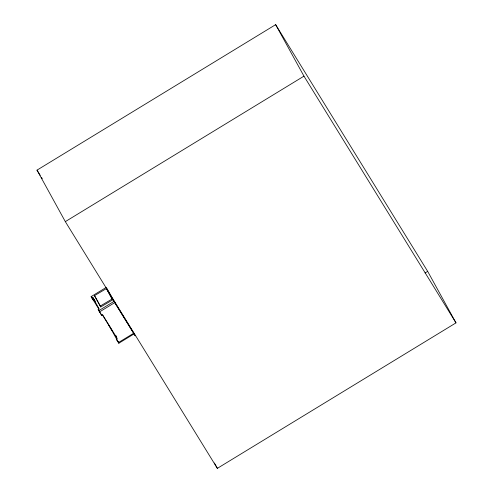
<?xml version="1.0" encoding="UTF-8"?>
<svg xmlns="http://www.w3.org/2000/svg" width="493" height="493" viewBox="0 0 493 493"><rect width="100%" height="100%" fill="white"/><g stroke="black" fill="none" stroke-linecap="round" stroke-linejoin="round"><path stroke-width="0.74" d="M37.012 170.128L275.649 24.65L427.677 271.372L455.988 322.872L217.351 468.35L65.322 221.628L37.012 170.128L40.235 175.36M65.322 221.628L303.965 76.15L275.649 24.65M95.346 301.408L94.557 300.12L93.633 300.681L91.106 296.62L106.445 287.271M91.747 297.778L92.672 297.217L94.557 300.12M110.407 327.9L118.881 343.214L116.336 339.104L117.26 338.543L102.606 314.768L101.687 315.329L98.846 310.689L98.181 309.481L99.105 308.92L92.672 297.217M98.816 310.639L114.154 301.297M99.561 311.884L114.9 302.536M118.456 342.549L133.794 333.2M118.875 343.196L134.195 333.816M425.046 272.974L427.677 271.372M94.496 295.658L106.396 288.584L106.938 289.459L112.663 299.873L100.757 306.942L94.496 295.658L100.757 306.942M100.215 306.067L112.121 298.998L106.396 288.584M91.156 296.669L98.902 309.179M116.336 339.104L118.221 342.006M133.843 333.533L134.232 334.118M303.965 76.15L455.988 322.872M41.449 177.326L42.25 178.632M133.757 333.391L114.185 301.611L106.926 288.436M113.698 300.872L135.255 335.856L134.145 333.841M112.121 298.998L112.663 299.873M102.347 314.817L110.007 327.26M108.281 324.456L111.775 330.285M98.181 309.481L101.687 315.329M214.406 463.001L217.351 468.35M115.923 335.585L116.638 336.885M92.85 299.362L93.091 299.806"/></g></svg>
